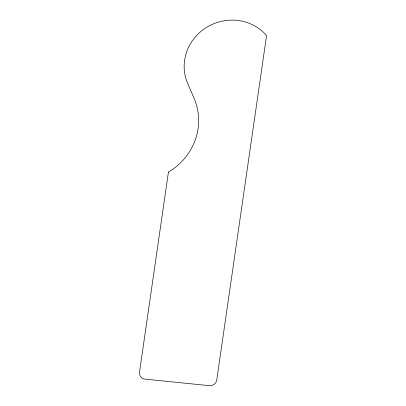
<?xml version="1.0" encoding="UTF-8"?>
<svg xmlns="http://www.w3.org/2000/svg" width="406" height="406" viewBox="0 0 406 406"><rect width="100%" height="100%" fill="white"/><g stroke="black" fill="none" stroke-linecap="round" stroke-linejoin="round"><path stroke-width="0.61" d="M168.439 172.058L139.502 372.216A6.547 6.237 -23.4 0 0 145.033 379.128L209.415 385.67A6.547 6.237 -23.4 0 0 216.758 380.067L266.559 35.601A46.665 44.452 -23.4 0 0 206.908 27.166A46.665 44.452 -23.4 0 0 187.633 83.397L194.139 98.485A60.758 57.88 -23.4 0 1 168.439 172.058"/></g></svg>
